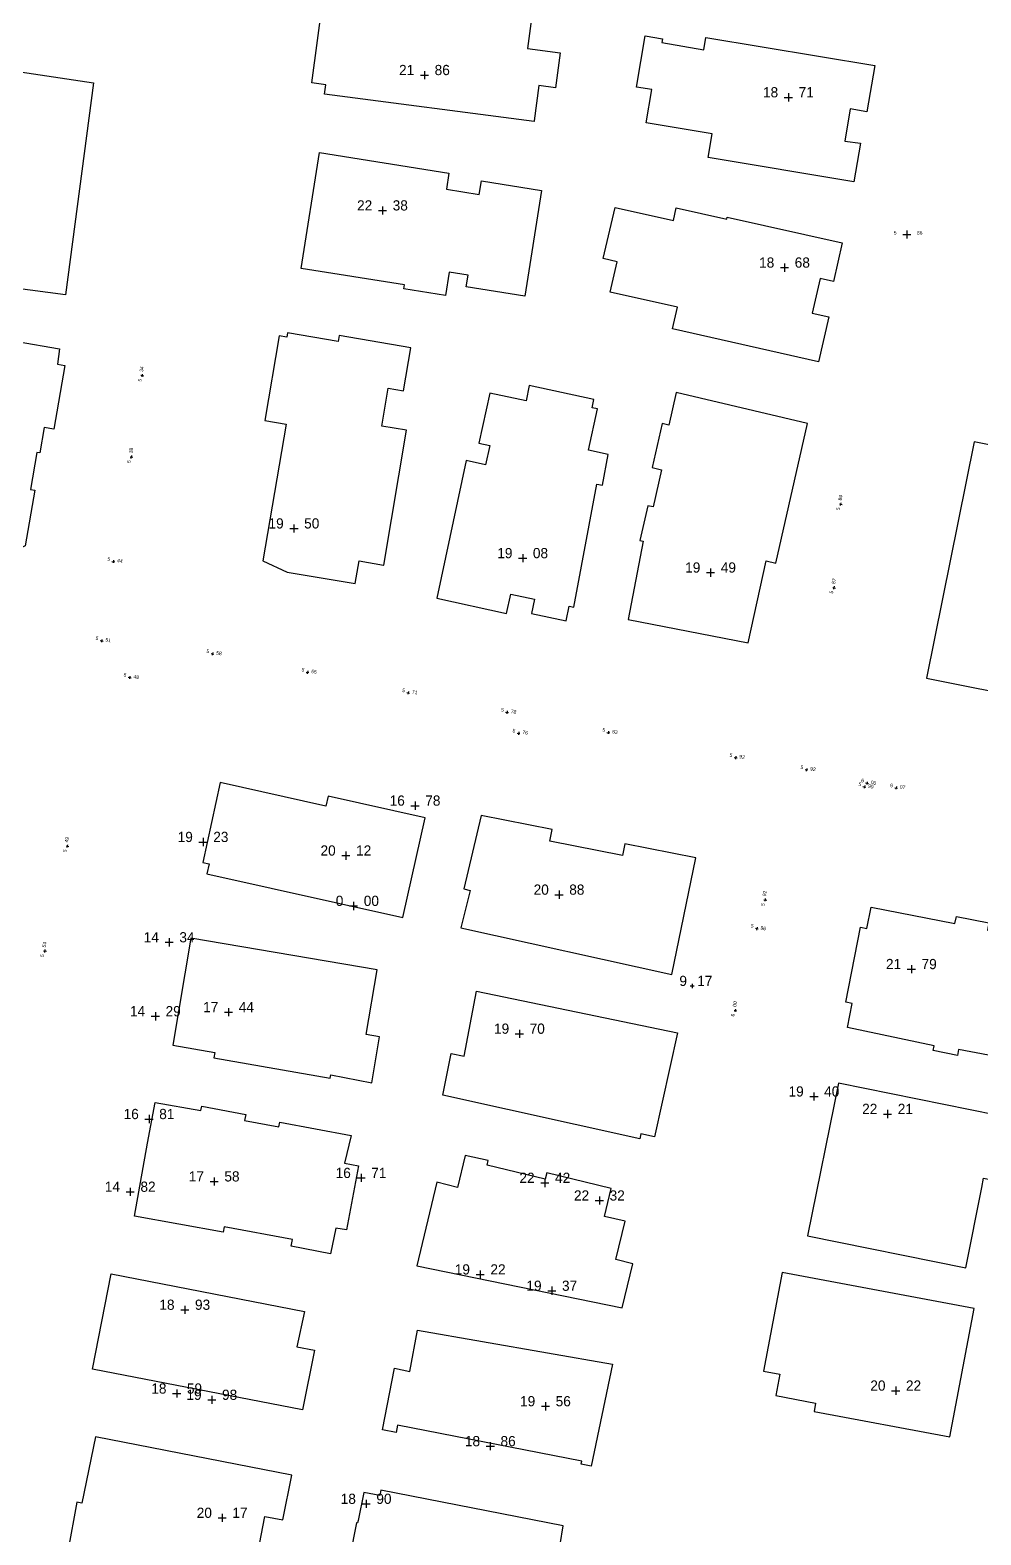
# Model space of a CAD drawing. Header units: inches. Extents: x 254505 to 255520, y 808954 to 809980.
# Drawn here: x 254676.4 to 254769.5, y 809143.9 to 809291.2 of the extents above; entities that cross this region are included whole.
import ezdxf
from ezdxf.enums import TextEntityAlignment as Align

# ---------------------------------------------------------------- set-up
doc = ezdxf.new("R2010")
doc.units = ezdxf.units.IN
doc.header["$MEASUREMENT"] = 0
for name, color, linetype in [('building levels', 6, 'Continuous'), ('orig buildings', 3, 'Continuous'), ('street levels', 5, 'Continuous')]:
    doc.layers.add(name, color=color, linetype=linetype)
doc.styles.add('hebtxt', font='hebtxt')

# ---------------------------------------------------------------- blocks, each defined once
blk = doc.blocks.new('1505')
for points in [[(-0.4, 0), (0.4, 0)], [(0, 0.4), (0, -0.4)]]:
    blk.add_lwpolyline(points)
at = {"style": 'hebtxt'}
blk.add_attdef('METER', text='', height=2, dxfattribs=at).set_placement((-1, 0), align=Align.RIGHT)
blk.add_attdef('CENTIMETER', (1, 0), '', height=2, dxfattribs=at)
blk = doc.blocks.new('1503')
for points in [[(-0.4, 0), (0.4, 0)], [(0, 0.4), (0, -0.4)]]:
    blk.add_lwpolyline(points)
at = {"style": 'hebtxt'}
blk.add_attdef('METER', text='', height=2, dxfattribs=at).set_placement((-1, 0), align=Align.RIGHT)
blk.add_attdef('CENTIMETER', (1, 0), '', height=2, dxfattribs=at)

msp = doc.modelspace()

# ---------------------------------------------------------------- linework, layer by layer
at = {"layer": 'orig buildings'}
for points, elevation in [([(254707.09, 809295.95), (254725.58, 809293.35), (254725.07, 809289.44), (254728.26, 809289.02), (254727.81, 809285.59), (254726.19, 809285.81), (254725.74, 809282.36), (254725.73, 809282.28), (254705.21, 809284.98), (254705.33, 809285.89), (254703.97, 809286.07), (254705, 809293.88), (254706.71, 809293.66), (254707.09, 809295.95)], 18.4), ([(254742.52, 809290.54), (254759.07, 809287.77), (254758.31, 809283.25), (254756.67, 809283.53), (254756.14, 809280.37), (254757.67, 809280.16), (254757.03, 809276.38), (254742.76, 809278.78), (254743.15, 809281.09), (254736.69, 809282.17), (254737.24, 809285.42), (254735.75, 809285.66), (254736.6, 809290.69), (254738.28, 809290.4), (254738.22, 809290.02), (254742.35, 809289.33), (254742.52, 809290.54)], 18.89), ([(254682.56, 809286.09), (254679.82, 809265.32), (254663.75, 809267.44), (254664.87, 809275.94), (254672.65, 809274.92), (254672.88, 809276.67), (254672.19, 809276.77), (254672.58, 809279.75), (254665.18, 809280.73), (254666.21, 809288.54), (254682.56, 809286.09)], 18.09), ([(254704.69, 809279.27), (254717.38, 809277.25), (254717.13, 809275.66), (254720.35, 809275.15), (254720.56, 809276.48), (254726.45, 809275.54), (254724.8, 809265.2), (254719.07, 809266.11), (254719.25, 809267.25), (254717.4, 809267.55), (254717.03, 809265.24), (254712.96, 809265.89), (254713.02, 809266.3), (254702.92, 809267.91), (254704.69, 809279.27)], 21.92), ([(254733.65, 809273.87), (254739.36, 809272.59), (254739.64, 809273.85), (254744.58, 809272.74), (254744.62, 809272.94), (254755.89, 809270.4), (254755.04, 809266.62), (254753.73, 809266.91), (254752.96, 809263.53), (254754.58, 809263.16), (254753.58, 809258.75), (254739.28, 809261.98), (254739.76, 809264.1), (254733.18, 809265.58), (254733.85, 809268.56), (254732.47, 809268.87), (254733.65, 809273.87)], 18.61), ([(254660.53, 809254.3), (254661.94, 809262.46), (254675.01, 809260.21), (254675.1, 809260.75), (254679.26, 809260.03), (254679.06, 809258.53), (254679.77, 809258.41), (254678.69, 809252.15), (254677.74, 809252.31), (254677.31, 809249.83), (254677.02, 809249.88), (254676.39, 809246.24), (254676.82, 809246.17), (254675.89, 809240.73), (254674.34, 809239.96), (254657.68, 809243.72), (254658.77, 809250.04), (254668.61, 809248.35), (254669.04, 809250.86), (254670.51, 809250.61), (254670.93, 809253.07), (254662.91, 809254.45), (254662.81, 809253.85), (254660.54, 809254.31)], 21.05), ([(254710.99, 809238.85), (254713.22, 809252.05), (254710.8, 809252.47), (254711.42, 809256.17), (254712.94, 809255.91), (254713.66, 809260.13), (254706.63, 809261.33), (254706.53, 809260.76), (254701.56, 809261.61), (254701.49, 809261.17), (254700.76, 809261.29), (254699.36, 809253.01), (254701.44, 809252.66), (254699.17, 809239.25), (254701.55, 809238.16), (254708.21, 809237.04), (254708.59, 809239.27), (254710.97, 809238.85)], 19.01), ([(254734.94, 809233.52), (254746.67, 809231.22), (254748.43, 809239.26), (254749.39, 809239.04), (254752.5, 809252.7), (254739.64, 809255.76), (254738.91, 809252.54), (254738.25, 809252.7), (254737.27, 809248.39), (254738.2, 809248.17), (254737.37, 809244.54), (254736.84, 809244.66), (254736.06, 809241.27), (254736.41, 809241.19), (254734.94, 809233.52)], 19.08), ([(254694.99, 809217.55), (254693.29, 809209.7), (254693.9, 809209.57), (254693.68, 809208.61), (254712.88, 809204.34), (254715.05, 809214.08), (254705.56, 809216.2), (254705.34, 809215.24), (254694.99, 809217.55)], 18.34), ([(254690.34, 809191.83), (254694.46, 809191.11), (254694.37, 809190.59), (254705.74, 809188.58), (254705.8, 809188.92), (254709.82, 809188.14), (254710.59, 809192.65), (254709.27, 809192.88), (254710.34, 809199.2), (254692.11, 809202.29), (254690.34, 809191.83)], 17.36), ([(254720.08, 809197.12), (254739.77, 809193.02), (254737.52, 809182.84), (254736.17, 809183.14), (254736.06, 809182.65), (254716.77, 809186.92), (254717.6, 809191.02), (254718.86, 809190.75), (254720.08, 809197.12)], 19.83), ([(254686.6, 809175.07), (254687.86, 809182.21), (254688.62, 809186.22), (254693.1, 809185.42), (254693.18, 809185.84), (254697.48, 809185.03), (254697.37, 809184.45), (254700.73, 809183.81), (254700.82, 809184.29), (254707.81, 809182.97), (254707.14, 809180.27), (254708.53, 809180.01), (254707.34, 809173.72), (254706.31, 809173.91), (254705.79, 809171.39), (254701.94, 809172.12), (254702.06, 809172.78), (254695.38, 809174.04), (254695.28, 809173.49), (254686.6, 809175.07)], 17.67), ([(254734.34, 809166.11), (254735.38, 809170.41), (254733.72, 809170.83), (254734.63, 809174.59), (254732.61, 809175.04), (254733.27, 809177.78), (254726.95, 809179.31), (254726.8, 809178.69), (254721.12, 809180.06), (254721.23, 809180.52), (254718.98, 809181), (254718.22, 809177.87), (254716.21, 809178.39), (254714.24, 809170.2)], 18.16), ([(254684.29, 809169.42), (254703.24, 809165.72), (254702.49, 809162.27), (254704.2, 809161.94), (254703.05, 809156.09), (254682.46, 809160.08), (254684.29, 809169.42)], 19.62), ([(254768.8, 809166.04), (254750.02, 809169.57), (254748.19, 809159.89), (254749.78, 809159.59), (254749.38, 809157.5), (254753.28, 809156.76), (254753.13, 809155.95), (254766.43, 809153.45), (254768.8, 809166.04)], 20.89), ([(254714.3, 809163.9), (254733.4, 809160.57), (254731.32, 809150.59), (254730.33, 809150.79), (254730.38, 809151.08), (254712.34, 809154.61), (254712.2, 809153.89), (254710.86, 809154.15), (254712.04, 809160.17), (254713.56, 809159.87), (254714.3, 809163.9)], 21.17), ([(254680.07, 809142.22), (254691.64, 809139.96), (254692, 809141.34), (254699.83, 809139.81), (254700.22, 809141.79), (254698.66, 809142.09), (254699.36, 809145.67), (254701.13, 809145.33), (254701.98, 809149.71), (254682.78, 809153.46), (254681.43, 809146.95), (254680.95, 809147.05), (254680.07, 809142.22)], 19.99), ([(254709.03, 809148.02), (254708.49, 809145.25), (254708.49, 809145.25), (254708.44, 809145.02), (254708.33, 809145.04), (254707.07, 809138.59), (254708.7, 809138.28), (254708.61, 809137.82), (254714.2, 809136.73), (254713.9, 809135.36), (254721.48, 809133.88), (254721.75, 809135.31), (254726.93, 809134.3), (254726.98, 809134.56), (254728.67, 809134.19), (254729.94, 809140.7), (254728.35, 809141.02), (254727.97, 809141.09), (254728.58, 809144.74), (254710.7, 809148.24), (254710.6, 809147.72), (254709.03, 809148.02)], 18.27)]:
    msp.add_lwpolyline(points, close=True, dxfattribs=dict(at, elevation=elevation))
for points in [[(254719.07, 809249.08), (254716.18, 809235.6), (254723.03, 809234.09), (254723.44, 809236), (254725.77, 809235.52), (254725.47, 809234.12), (254728.85, 809233.4), (254729.15, 809234.83), (254729.62, 809234.73), (254731.87, 809246.77), (254732.43, 809246.66), (254732.96, 809249.68), (254731.04, 809250.09), (254731.92, 809254.15), (254731.39, 809254.26), (254731.57, 809255.08), (254725.25, 809256.44), (254724.93, 809254.94), (254721.4, 809255.7), (254720.31, 809250.79), (254721.37, 809250.57), (254720.96, 809248.68), (254719.07, 809249.08)], [(254764.16, 809227.78), (254774.79, 809225.64), (254779.51, 809248.77), (254768.82, 809250.92), (254764.16, 809227.78)], [(254720.55, 809214.33), (254718.84, 809207.13), (254719.46, 809206.98), (254718.53, 809203.33), (254739.22, 809198.76), (254741.56, 809210.16), (254734.62, 809211.54), (254734.39, 809210.39), (254727.27, 809211.81), (254727.5, 809212.95)], [(254774.37, 809190.07), (254767.29, 809191.4), (254767.18, 809190.82), (254764.79, 809191.29), (254764.88, 809191.77), (254756.42, 809193.54), (254756.87, 809195.91), (254756.25, 809196.03), (254757.69, 809203.38), (254758.31, 809203.26), (254758.71, 809205.34), (254766.93, 809203.73), (254767.07, 809204.41), (254770.25, 809203.79), (254770.11, 809203.08), (254771.91, 809202.73), (254772, 809203.2), (254776.77, 809202.33), (254774.37, 809190.07)], [(254752.48, 809173.14), (254767.98, 809170.02), (254769.56, 809177.89), (254769.73, 809178.8), (254771.34, 809178.48), (254772.06, 809182.03), (254770.47, 809182.35), (254771, 809184.98), (254755.52, 809188.1), (254752.48, 809173.14)]]:
    msp.add_lwpolyline(points, close=True, dxfattribs=at)

# ---------------------------------------------------------------- block references
at = {"layer": 'building levels'}
ref = msp.add_blockref('1505', (254714.98, 809286.84, 21.86), dxfattribs=at)
ref.add_attrib('METER', '21', dxfattribs={"layer": '0', "height": 1, "style": 'hebtxt'}).set_placement((254713.98, 809286.84, 21.86), align=Align.RIGHT)
ref.add_attrib('CENTIMETER', '86', (254715.98, 809286.84, 21.86), dxfattribs={"layer": '0', "height": 1, "style": 'hebtxt'})
ref = msp.add_blockref('1505', (254750.62, 809284.66, 18.71), dxfattribs=at)
ref.add_attrib('METER', '18', dxfattribs={"layer": '0', "height": 1, "style": 'hebtxt'}).set_placement((254749.62, 809284.66, 18.71), align=Align.RIGHT)
ref.add_attrib('CENTIMETER', '71', (254751.62, 809284.66, 18.71), dxfattribs={"layer": '0', "height": 1, "style": 'hebtxt'})
ref = msp.add_blockref('1505', (254710.87, 809273.58, 22.38), dxfattribs=at)
ref.add_attrib('METER', '22', dxfattribs={"layer": '0', "height": 1, "style": 'hebtxt'}).set_placement((254709.87, 809273.58, 22.38), align=Align.RIGHT)
ref.add_attrib('CENTIMETER', '38', (254711.87, 809273.58, 22.38), dxfattribs={"layer": '0', "height": 1, "style": 'hebtxt'})
ref = msp.add_blockref('1505', (254750.24, 809267.98, 18.68), dxfattribs=at)
ref.add_attrib('METER', '18', dxfattribs={"layer": '0', "height": 1, "style": 'hebtxt'}).set_placement((254749.24, 809267.98, 18.68), align=Align.RIGHT)
ref.add_attrib('CENTIMETER', '68', (254751.24, 809267.98, 18.68), dxfattribs={"layer": '0', "height": 1, "style": 'hebtxt'})
ref = msp.add_blockref('1505', (254702.2, 809242.43, 19.5), dxfattribs=at)
ref.add_attrib('METER', '19', dxfattribs={"layer": '0', "height": 1, "style": 'hebtxt'}).set_placement((254701.2, 809242.43, 19.5), align=Align.RIGHT)
ref.add_attrib('CENTIMETER', '50', (254703.2, 809242.43, 19.5), dxfattribs={"layer": '0', "height": 1, "style": 'hebtxt'})
ref = msp.add_blockref('1505', (254724.6, 809239.52, 19.08), dxfattribs=at)
ref.add_attrib('METER', '19', dxfattribs={"layer": '0', "height": 1, "style": 'hebtxt'}).set_placement((254723.6, 809239.52, 19.08), align=Align.RIGHT)
ref.add_attrib('CENTIMETER', '08', (254725.6, 809239.52, 19.08), dxfattribs={"layer": '0', "height": 1, "style": 'hebtxt'})
ref = msp.add_blockref('1505', (254743, 809238.11, 19.49), dxfattribs=at)
ref.add_attrib('METER', '19', dxfattribs={"layer": '0', "height": 1, "style": 'hebtxt'}).set_placement((254742, 809238.11, 19.49), align=Align.RIGHT)
ref.add_attrib('CENTIMETER', '49', (254744, 809238.11, 19.49), dxfattribs={"layer": '0', "height": 1, "style": 'hebtxt'})
ref = msp.add_blockref('1505', (254714.06, 809215.28, 16.78), dxfattribs=at)
ref.add_attrib('METER', '16', dxfattribs={"layer": '0', "height": 1, "style": 'hebtxt'}).set_placement((254713.06, 809215.28, 16.78), align=Align.RIGHT)
ref.add_attrib('CENTIMETER', '78', (254715.06, 809215.28, 16.78), dxfattribs={"layer": '0', "height": 1, "style": 'hebtxt'})
ref = msp.add_blockref('1505', (254693.3, 809211.72, 19.23), dxfattribs=at)
ref.add_attrib('METER', '19', dxfattribs={"layer": '0', "height": 1, "style": 'hebtxt'}).set_placement((254692.3, 809211.72, 19.23), align=Align.RIGHT)
ref.add_attrib('CENTIMETER', '23', (254694.3, 809211.72, 19.23), dxfattribs={"layer": '0', "height": 1, "style": 'hebtxt'})
ref = msp.add_blockref('1505', (254707.29, 809210.39, 20.12), dxfattribs=at)
ref.add_attrib('METER', '20', dxfattribs={"layer": '0', "height": 1, "style": 'hebtxt'}).set_placement((254706.29, 809210.39, 20.12), align=Align.RIGHT)
ref.add_attrib('CENTIMETER', '12', (254708.29, 809210.39, 20.12), dxfattribs={"layer": '0', "height": 1, "style": 'hebtxt'})
ref = msp.add_blockref('1505', (254708.04, 809205.46), dxfattribs=at)
ref.add_attrib('METER', '0', dxfattribs={"layer": '0', "height": 1, "style": 'hebtxt'}).set_placement((254707.04, 809205.46), align=Align.RIGHT)
ref.add_attrib('CENTIMETER', '00', (254709.04, 809205.46), dxfattribs={"layer": '0', "height": 1, "style": 'hebtxt'})
ref = msp.add_blockref('1505', (254728.16, 809206.56, 20.88), dxfattribs=at)
ref.add_attrib('METER', '20', dxfattribs={"layer": '0', "height": 1, "style": 'hebtxt'}).set_placement((254727.16, 809206.56, 20.88), align=Align.RIGHT)
ref.add_attrib('CENTIMETER', '88', (254729.16, 809206.56, 20.88), dxfattribs={"layer": '0', "height": 1, "style": 'hebtxt'})
ref = msp.add_blockref('1505', (254689.98, 809201.9, 14.34), dxfattribs=at)
ref.add_attrib('METER', '14', dxfattribs={"layer": '0', "height": 1, "style": 'hebtxt'}).set_placement((254688.98, 809201.89, 14.34), align=Align.RIGHT)
ref.add_attrib('CENTIMETER', '34', (254690.98, 809201.89, 14.34), dxfattribs={"layer": '0', "height": 1, "style": 'hebtxt'})
ref = msp.add_blockref('1505', (254762.66, 809199.27, 21.79), dxfattribs=at)
ref.add_attrib('METER', '21', dxfattribs={"layer": '0', "height": 1, "style": 'hebtxt'}).set_placement((254761.66, 809199.27, 21.79), align=Align.RIGHT)
ref.add_attrib('CENTIMETER', '79', (254763.66, 809199.27, 21.79), dxfattribs={"layer": '0', "height": 1, "style": 'hebtxt'})
at = {"layer": 'building levels', "xscale": 0.5, "yscale": 0.5, "zscale": 0.5}
msp.add_blockref('1505', (254741.19, 809197.62, 9.17), dxfattribs=at).add_auto_attribs({'METER': '9', 'CENTIMETER': '17'})
at = {"layer": 'building levels'}
ref = msp.add_blockref('1505', (254695.8, 809195.05, 17.44), dxfattribs=at)
ref.add_attrib('METER', '17', dxfattribs={"layer": '0', "height": 1, "style": 'hebtxt'}).set_placement((254694.8, 809195.05, 17.44), align=Align.RIGHT)
ref.add_attrib('CENTIMETER', '44', (254696.8, 809195.05, 17.44), dxfattribs={"layer": '0', "height": 1, "style": 'hebtxt'})
ref = msp.add_blockref('1505', (254688.63, 809194.65, 14.29), dxfattribs=at)
ref.add_attrib('METER', '14', dxfattribs={"layer": '0', "height": 1, "style": 'hebtxt'}).set_placement((254687.63, 809194.65, 14.29), align=Align.RIGHT)
ref.add_attrib('CENTIMETER', '29', (254689.63, 809194.65, 14.29), dxfattribs={"layer": '0', "height": 1, "style": 'hebtxt'})
ref = msp.add_blockref('1505', (254724.28, 809192.94, 19.7), dxfattribs=at)
ref.add_attrib('METER', '19', dxfattribs={"layer": '0', "height": 1, "style": 'hebtxt'}).set_placement((254723.28, 809192.94, 19.7), align=Align.RIGHT)
ref.add_attrib('CENTIMETER', '70', (254725.28, 809192.94, 19.7), dxfattribs={"layer": '0', "height": 1, "style": 'hebtxt'})
ref = msp.add_blockref('1505', (254753.12, 809186.8, 19.4), dxfattribs=at)
ref.add_attrib('METER', '19', dxfattribs={"layer": '0', "height": 1, "style": 'hebtxt'}).set_placement((254752.12, 809186.79, 19.4), align=Align.RIGHT)
ref.add_attrib('CENTIMETER', '40', (254754.12, 809186.79, 19.4), dxfattribs={"layer": '0', "height": 1, "style": 'hebtxt'})
ref = msp.add_blockref('1505', (254760.33, 809185.08, 22.21), dxfattribs=at)
ref.add_attrib('METER', '22', dxfattribs={"layer": '0', "height": 1, "style": 'hebtxt'}).set_placement((254759.33, 809185.08, 22.21), align=Align.RIGHT)
ref.add_attrib('CENTIMETER', '21', (254761.33, 809185.08, 22.21), dxfattribs={"layer": '0', "height": 1, "style": 'hebtxt'})
ref = msp.add_blockref('1505', (254688.01, 809184.59, 16.81), dxfattribs=at)
ref.add_attrib('METER', '16', dxfattribs={"layer": '0', "height": 1, "style": 'hebtxt'}).set_placement((254687.01, 809184.58, 16.81), align=Align.RIGHT)
ref.add_attrib('CENTIMETER', '81', (254689.01, 809184.58, 16.81), dxfattribs={"layer": '0', "height": 1, "style": 'hebtxt'})
ref = msp.add_blockref('1505', (254708.77, 809178.82, 16.71), dxfattribs=at)
ref.add_attrib('METER', '16', dxfattribs={"layer": '0', "height": 1, "style": 'hebtxt'}).set_placement((254707.77, 809178.81, 16.71), align=Align.RIGHT)
ref.add_attrib('CENTIMETER', '71', (254709.77, 809178.81, 16.71), dxfattribs={"layer": '0', "height": 1, "style": 'hebtxt'})
ref = msp.add_blockref('1505', (254686.17, 809177.46, 14.82), dxfattribs=at)
ref.add_attrib('METER', '14', dxfattribs={"layer": '0', "height": 1, "style": 'hebtxt'}).set_placement((254685.17, 809177.46, 14.82), align=Align.RIGHT)
ref.add_attrib('CENTIMETER', '82', (254687.17, 809177.46, 14.82), dxfattribs={"layer": '0', "height": 1, "style": 'hebtxt'})
ref = msp.add_blockref('1505', (254694.39, 809178.47, 17.58), dxfattribs=at)
ref.add_attrib('METER', '17', dxfattribs={"layer": '0', "height": 1, "style": 'hebtxt'}).set_placement((254693.39, 809178.47, 17.58), align=Align.RIGHT)
ref.add_attrib('CENTIMETER', '58', (254695.39, 809178.47, 17.58), dxfattribs={"layer": '0', "height": 1, "style": 'hebtxt'})
ref = msp.add_blockref('1505', (254726.77, 809178.33, 22.42), dxfattribs=at)
ref.add_attrib('METER', '22', dxfattribs={"layer": '0', "height": 1, "style": 'hebtxt'}).set_placement((254725.77, 809178.33, 22.42), align=Align.RIGHT)
ref.add_attrib('CENTIMETER', '42', (254727.77, 809178.33, 22.42), dxfattribs={"layer": '0', "height": 1, "style": 'hebtxt'})
ref = msp.add_blockref('1505', (254732.11, 809176.61, 22.32), dxfattribs=at)
ref.add_attrib('METER', '22', dxfattribs={"layer": '0', "height": 1, "style": 'hebtxt'}).set_placement((254731.11, 809176.6, 22.32), align=Align.RIGHT)
ref.add_attrib('CENTIMETER', '32', (254733.11, 809176.6, 22.32), dxfattribs={"layer": '0', "height": 1, "style": 'hebtxt'})
ref = msp.add_blockref('1505', (254720.44, 809169.36, 19.22), dxfattribs=at)
ref.add_attrib('METER', '19', dxfattribs={"layer": '0', "height": 1, "style": 'hebtxt'}).set_placement((254719.44, 809169.36, 19.22), align=Align.RIGHT)
ref.add_attrib('CENTIMETER', '22', (254721.44, 809169.36, 19.22), dxfattribs={"layer": '0', "height": 1, "style": 'hebtxt'})
ref = msp.add_blockref('1505', (254727.45, 809167.77, 19.37), dxfattribs=at)
ref.add_attrib('METER', '19', dxfattribs={"layer": '0', "height": 1, "style": 'hebtxt'}).set_placement((254726.45, 809167.76, 19.37), align=Align.RIGHT)
ref.add_attrib('CENTIMETER', '37', (254728.45, 809167.76, 19.37), dxfattribs={"layer": '0', "height": 1, "style": 'hebtxt'})
ref = msp.add_blockref('1505', (254691.51, 809165.9, 18.93), dxfattribs=at)
ref.add_attrib('METER', '18', dxfattribs={"layer": '0', "height": 1, "style": 'hebtxt'}).set_placement((254690.51, 809165.9, 18.93), align=Align.RIGHT)
ref.add_attrib('CENTIMETER', '93', (254692.51, 809165.9, 18.93), dxfattribs={"layer": '0', "height": 1, "style": 'hebtxt'})
ref = msp.add_blockref('1505', (254690.72, 809157.7, 18.59), dxfattribs=at)
ref.add_attrib('METER', '18', dxfattribs={"layer": '0', "height": 1, "style": 'hebtxt'}).set_placement((254689.72, 809157.69, 18.59), align=Align.RIGHT)
ref.add_attrib('CENTIMETER', '59', (254691.72, 809157.69, 18.59), dxfattribs={"layer": '0', "height": 1, "style": 'hebtxt'})
ref = msp.add_blockref('1505', (254694.16, 809157.08, 19.98), dxfattribs=at)
ref.add_attrib('METER', '19', dxfattribs={"layer": '0', "height": 1, "style": 'hebtxt'}).set_placement((254693.16, 809157.08, 19.98), align=Align.RIGHT)
ref.add_attrib('CENTIMETER', '98', (254695.16, 809157.08, 19.98), dxfattribs={"layer": '0', "height": 1, "style": 'hebtxt'})
ref = msp.add_blockref('1505', (254761.13, 809157.98, 20.22), dxfattribs=at)
ref.add_attrib('METER', '20', dxfattribs={"layer": '0', "height": 1, "style": 'hebtxt'}).set_placement((254760.13, 809157.98, 20.22), align=Align.RIGHT)
ref.add_attrib('CENTIMETER', '22', (254762.13, 809157.98, 20.22), dxfattribs={"layer": '0', "height": 1, "style": 'hebtxt'})
ref = msp.add_blockref('1505', (254726.83, 809156.45, 19.56), dxfattribs=at)
ref.add_attrib('METER', '19', dxfattribs={"layer": '0', "height": 1, "style": 'hebtxt'}).set_placement((254725.83, 809156.45, 19.56), align=Align.RIGHT)
ref.add_attrib('CENTIMETER', '56', (254727.83, 809156.45, 19.56), dxfattribs={"layer": '0', "height": 1, "style": 'hebtxt'})
ref = msp.add_blockref('1505', (254721.43, 809152.54, 18.86), dxfattribs=at)
ref.add_attrib('METER', '18', dxfattribs={"layer": '0', "height": 1, "style": 'hebtxt'}).set_placement((254720.43, 809152.54, 18.86), align=Align.RIGHT)
ref.add_attrib('CENTIMETER', '86', (254722.43, 809152.54, 18.86), dxfattribs={"layer": '0', "height": 1, "style": 'hebtxt'})
ref = msp.add_blockref('1505', (254709.27, 809146.89, 18.9), dxfattribs=at)
ref.add_attrib('METER', '18', dxfattribs={"layer": '0', "height": 1, "style": 'hebtxt'}).set_placement((254708.27, 809146.89, 18.9), align=Align.RIGHT)
ref.add_attrib('CENTIMETER', '90', (254710.27, 809146.89, 18.9), dxfattribs={"layer": '0', "height": 1, "style": 'hebtxt'})
ref = msp.add_blockref('1505', (254695.17, 809145.52, 20.17), dxfattribs=at)
ref.add_attrib('METER', '20', dxfattribs={"layer": '0', "height": 1, "style": 'hebtxt'}).set_placement((254694.17, 809145.52, 20.17), align=Align.RIGHT)
ref.add_attrib('CENTIMETER', '17', (254696.17, 809145.52, 20.17), dxfattribs={"layer": '0', "height": 1, "style": 'hebtxt'})
at = {"layer": 'street levels'}
ref = msp.add_blockref('1503', (254762.21, 809271.22, 5.86), dxfattribs=at)
ref.add_attrib('METER', '5', dxfattribs={"layer": '0', "height": 0.35, "style": 'hebtxt'}).set_placement((254761.21, 809271.22, 5.86), align=Align.RIGHT)
ref.add_attrib('CENTIMETER', '86', (254763.21, 809271.22, 5.86), dxfattribs={"layer": '0', "height": 0.35, "style": 'hebtxt'})
ref = msp.add_blockref('1503', (254687.36, 809257.41, 5.35), dxfattribs=dict(at, xscale=0.35, yscale=0.35, zscale=0.35, rotation=80.04755839262943))
ref.add_attrib('METER', '5', dxfattribs={"layer": '0', "height": 0.35, "rotation": 80.0476, "style": 'hebtxt'}).set_placement((254687.3, 809257.06, 5.35), align=Align.RIGHT)
ref.add_attrib('CENTIMETER', '34', (254687.42, 809257.75, 5.35), dxfattribs={"layer": '0', "height": 0.35, "rotation": 80.0476, "style": 'hebtxt'})
ref = msp.add_blockref('1503', (254686.3, 809249.43, 5.39), dxfattribs=dict(at, xscale=0.35, yscale=0.35, zscale=0.35, rotation=79.84538924080273))
ref.add_attrib('METER', '5', dxfattribs={"layer": '0', "height": 0.35, "rotation": 79.8454, "style": 'hebtxt'}).set_placement((254686.24, 809249.09, 5.39), align=Align.RIGHT)
ref.add_attrib('CENTIMETER', '38', (254686.37, 809249.78, 5.39), dxfattribs={"layer": '0', "height": 0.35, "rotation": 79.8454, "style": 'hebtxt'})
ref = msp.add_blockref('1503', (254755.76, 809244.81, 5.85), dxfattribs=dict(at, xscale=0.35, yscale=0.35, zscale=0.35, rotation=78.476190154374))
ref.add_attrib('METER', '5', dxfattribs={"layer": '0', "height": 0.35, "rotation": 78.4762, "style": 'hebtxt'}).set_placement((254755.69, 809244.46, 5.85), align=Align.RIGHT)
ref.add_attrib('CENTIMETER', '84', (254755.83, 809245.15, 5.85), dxfattribs={"layer": '0', "height": 0.35, "rotation": 78.4762, "style": 'hebtxt'})
ref = msp.add_blockref('1503', (254684.52, 809239.19, 5.44), dxfattribs=dict(at, xscale=0.35, yscale=0.35, zscale=0.35, rotation=350.4407469808188))
ref.add_attrib('METER', '5', dxfattribs={"layer": '0', "height": 0.35, "rotation": 350.4407, "style": 'hebtxt'}).set_placement((254684.18, 809239.24, 5.44), align=Align.RIGHT)
ref.add_attrib('CENTIMETER', '44', (254684.87, 809239.13, 5.44), dxfattribs={"layer": '0', "height": 0.35, "rotation": 350.4407, "style": 'hebtxt'})
ref = msp.add_blockref('1503', (254755.11, 809236.63, 5.88), dxfattribs=dict(at, xscale=0.35, yscale=0.35, zscale=0.35, rotation=77.05970023040864))
ref.add_attrib('METER', '5', dxfattribs={"layer": '0', "height": 0.35, "rotation": 77.0597, "style": 'hebtxt'}).set_placement((254755.03, 809236.29, 5.88), align=Align.RIGHT)
ref.add_attrib('CENTIMETER', '87', (254755.19, 809236.97, 5.88), dxfattribs={"layer": '0', "height": 0.35, "rotation": 77.0597, "style": 'hebtxt'})
ref = msp.add_blockref('1503', (254683.38, 809231.43, 5.52), dxfattribs=dict(at, xscale=0.35, yscale=0.35, zscale=0.35, rotation=350.4407469808188))
ref.add_attrib('METER', '5', dxfattribs={"layer": '0', "height": 0.35, "rotation": 350.4407, "style": 'hebtxt'}).set_placement((254683.03, 809231.49, 5.52), align=Align.RIGHT)
ref.add_attrib('CENTIMETER', '51', (254683.72, 809231.37, 5.52), dxfattribs={"layer": '0', "height": 0.35, "rotation": 350.4407, "style": 'hebtxt'})
ref = msp.add_blockref('1503', (254694.22, 809230.15, 5.58), dxfattribs=dict(at, xscale=0.35, yscale=0.35, zscale=0.35, rotation=350.4407469808188))
ref.add_attrib('METER', '5', dxfattribs={"layer": '0', "height": 0.35, "rotation": 350.4407, "style": 'hebtxt'}).set_placement((254693.88, 809230.21, 5.58), align=Align.RIGHT)
ref.add_attrib('CENTIMETER', '58', (254694.57, 809230.09, 5.58), dxfattribs={"layer": '0', "height": 0.35, "rotation": 350.4407, "style": 'hebtxt'})
ref = msp.add_blockref('1503', (254703.53, 809228.34, 5.65), dxfattribs=dict(at, xscale=0.35, yscale=0.35, zscale=0.35, rotation=350.4407469808188))
ref.add_attrib('METER', '5', dxfattribs={"layer": '0', "height": 0.35, "rotation": 350.4407, "style": 'hebtxt'}).set_placement((254703.19, 809228.4, 5.65), align=Align.RIGHT)
ref.add_attrib('CENTIMETER', '65', (254703.88, 809228.28, 5.65), dxfattribs={"layer": '0', "height": 0.35, "rotation": 350.4407, "style": 'hebtxt'})
ref = msp.add_blockref('1503', (254686.11, 809227.83, 5.48), dxfattribs=dict(at, xscale=0.35, yscale=0.35, zscale=0.35, rotation=350.4407469808188))
ref.add_attrib('METER', '5', dxfattribs={"layer": '0', "height": 0.35, "rotation": 350.4407, "style": 'hebtxt'}).set_placement((254685.77, 809227.89, 5.48), align=Align.RIGHT)
ref.add_attrib('CENTIMETER', '48', (254686.46, 809227.77, 5.48), dxfattribs={"layer": '0', "height": 0.35, "rotation": 350.4407, "style": 'hebtxt'})
ref = msp.add_blockref('1503', (254713.39, 809226.33, 5.72), dxfattribs=dict(at, xscale=0.35, yscale=0.35, zscale=0.35, rotation=350.4407469808188))
ref.add_attrib('METER', '5', dxfattribs={"layer": '0', "height": 0.35, "rotation": 350.4407, "style": 'hebtxt'}).set_placement((254713.05, 809226.38, 5.72), align=Align.RIGHT)
ref.add_attrib('CENTIMETER', '71', (254713.74, 809226.27, 5.72), dxfattribs={"layer": '0', "height": 0.35, "rotation": 350.4407, "style": 'hebtxt'})
ref = msp.add_blockref('1503', (254723.07, 809224.42, 5.78), dxfattribs=dict(at, xscale=0.35, yscale=0.35, zscale=0.35, rotation=350.4407469808188))
ref.add_attrib('METER', '5', dxfattribs={"layer": '0', "height": 0.35, "rotation": 350.4407, "style": 'hebtxt'}).set_placement((254722.73, 809224.48, 5.78), align=Align.RIGHT)
ref.add_attrib('CENTIMETER', '78', (254723.42, 809224.36, 5.78), dxfattribs={"layer": '0', "height": 0.35, "rotation": 350.4407, "style": 'hebtxt'})
ref = msp.add_blockref('1503', (254724.2, 809222.37, 5.77), dxfattribs=dict(at, xscale=0.35, yscale=0.35, zscale=0.35, rotation=350.4407469808188))
ref.add_attrib('METER', '5', dxfattribs={"layer": '0', "height": 0.35, "rotation": 350.4407, "style": 'hebtxt'}).set_placement((254723.86, 809222.43, 5.77), align=Align.RIGHT)
ref.add_attrib('CENTIMETER', '76', (254724.55, 809222.31, 5.77), dxfattribs={"layer": '0', "height": 0.35, "rotation": 350.4407, "style": 'hebtxt'})
ref = msp.add_blockref('1503', (254732.99, 809222.44, 5.84), dxfattribs=dict(at, xscale=0.35, yscale=0.35, zscale=0.35, rotation=350.4407469808188))
ref.add_attrib('METER', '5', dxfattribs={"layer": '0', "height": 0.35, "rotation": 350.4407, "style": 'hebtxt'}).set_placement((254732.65, 809222.5, 5.84), align=Align.RIGHT)
ref.add_attrib('CENTIMETER', '83', (254733.34, 809222.38, 5.84), dxfattribs={"layer": '0', "height": 0.35, "rotation": 350.4407, "style": 'hebtxt'})
ref = msp.add_blockref('1503', (254745.45, 809219.99, 5.93), dxfattribs=dict(at, xscale=0.35, yscale=0.35, zscale=0.35, rotation=350.4407469808188))
ref.add_attrib('METER', '5', dxfattribs={"layer": '0', "height": 0.35, "rotation": 350.4407, "style": 'hebtxt'}).set_placement((254745.1, 809220.04, 5.93), align=Align.RIGHT)
ref.add_attrib('CENTIMETER', '92', (254745.79, 809219.93, 5.93), dxfattribs={"layer": '0', "height": 0.35, "rotation": 350.4407, "style": 'hebtxt'})
ref = msp.add_blockref('1503', (254752.39, 809218.8), dxfattribs=dict(at, xscale=0.35, yscale=0.35, zscale=0.35, rotation=351.1120995555751))
ref.add_attrib('METER', '5', dxfattribs={"layer": '0', "height": 0.35, "rotation": 351.1121, "style": 'hebtxt'}).set_placement((254752.05, 809218.85), align=Align.RIGHT)
ref.add_attrib('CENTIMETER', '92', (254752.74, 809218.74), dxfattribs={"layer": '0', "height": 0.35, "rotation": 351.1121, "style": 'hebtxt'})
ref = msp.add_blockref('1503', (254758.06, 809217.12, 5.99), dxfattribs=dict(at, xscale=0.35, yscale=0.35, zscale=0.35, rotation=347.9999999999995))
ref.add_attrib('METER', '5', dxfattribs={"layer": '0', "height": 0.35, "rotation": 348, "style": 'hebtxt'}).set_placement((254757.72, 809217.19, 5.99), align=Align.RIGHT)
ref.add_attrib('CENTIMETER', '99', (254758.4, 809217.05, 5.99), dxfattribs={"layer": '0', "height": 0.35, "rotation": 348, "style": 'hebtxt'})
ref = msp.add_blockref('1503', (254758.32, 809217.48, 6), dxfattribs=dict(at, xscale=0.35, yscale=0.35, zscale=0.35, rotation=347.9999999999995))
ref.add_attrib('METER', '6', dxfattribs={"layer": '0', "height": 0.35, "rotation": 348, "style": 'hebtxt'}).set_placement((254757.98, 809217.55, 6), align=Align.RIGHT)
ref.add_attrib('CENTIMETER', '00', (254758.66, 809217.41, 6), dxfattribs={"layer": '0', "height": 0.35, "rotation": 348, "style": 'hebtxt'})
ref = msp.add_blockref('1503', (254761.17, 809217.02), dxfattribs=dict(at, xscale=0.35, yscale=0.35, zscale=0.35, rotation=351.1120995555751))
ref.add_attrib('METER', '6', dxfattribs={"layer": '0', "height": 0.35, "rotation": 351.1121, "style": 'hebtxt'}).set_placement((254760.82, 809217.07), align=Align.RIGHT)
ref.add_attrib('CENTIMETER', '07', (254761.51, 809216.97), dxfattribs={"layer": '0', "height": 0.35, "rotation": 351.1121, "style": 'hebtxt'})
ref = msp.add_blockref('1503', (254680.02, 809211.31, 5.49), dxfattribs=dict(at, xscale=0.35, yscale=0.35, zscale=0.35, rotation=79.25825336353445))
ref.add_attrib('METER', '5', dxfattribs={"layer": '0', "height": 0.35, "rotation": 79.2583, "style": 'hebtxt'}).set_placement((254679.96, 809210.96, 5.49), align=Align.RIGHT)
ref.add_attrib('CENTIMETER', '49', (254680.09, 809211.65, 5.49), dxfattribs={"layer": '0', "height": 0.35, "rotation": 79.2583, "style": 'hebtxt'})
ref = msp.add_blockref('1503', (254748.36, 809206.05, 5.92), dxfattribs=dict(at, xscale=0.35, yscale=0.35, zscale=0.35, rotation=80.60419977924731))
ref.add_attrib('METER', '5', dxfattribs={"layer": '0', "height": 0.35, "rotation": 80.6042, "style": 'hebtxt'}).set_placement((254748.31, 809205.7, 5.92), align=Align.RIGHT)
ref.add_attrib('CENTIMETER', '92', (254748.42, 809206.39, 5.92), dxfattribs={"layer": '0', "height": 0.35, "rotation": 80.6042, "style": 'hebtxt'})
ref = msp.add_blockref('1503', (254747.52, 809203.24, 5.96), dxfattribs=dict(at, xscale=0.35, yscale=0.35, zscale=0.35, rotation=347.9999999999995))
ref.add_attrib('METER', '5', dxfattribs={"layer": '0', "height": 0.35, "rotation": 348, "style": 'hebtxt'}).set_placement((254747.18, 809203.31, 5.96), align=Align.RIGHT)
ref.add_attrib('CENTIMETER', '96', (254747.86, 809203.17, 5.96), dxfattribs={"layer": '0', "height": 0.35, "rotation": 348, "style": 'hebtxt'})
ref = msp.add_blockref('1503', (254677.82, 809201.04, 5.55), dxfattribs=dict(at, xscale=0.35, yscale=0.35, zscale=0.35, rotation=79.31268716314688))
ref.add_attrib('METER', '5', dxfattribs={"layer": '0', "height": 0.35, "rotation": 79.3127, "style": 'hebtxt'}).set_placement((254677.75, 809200.7, 5.55), align=Align.RIGHT)
ref.add_attrib('CENTIMETER', '54', (254677.88, 809201.38, 5.55), dxfattribs={"layer": '0', "height": 0.35, "rotation": 79.3127, "style": 'hebtxt'})
ref = msp.add_blockref('1503', (254745.44, 809195.22, 6.01), dxfattribs=dict(at, xscale=0.35, yscale=0.35, zscale=0.35, rotation=79.51212463843137))
ref.add_attrib('METER', '6', dxfattribs={"layer": '0', "height": 0.35, "rotation": 79.5121, "style": 'hebtxt'}).set_placement((254745.38, 809194.87, 6.01), align=Align.RIGHT)
ref.add_attrib('CENTIMETER', '00', (254745.5, 809195.56, 6.01), dxfattribs={"layer": '0', "height": 0.35, "rotation": 79.5121, "style": 'hebtxt'})

doc.saveas('drawing.dxf')
